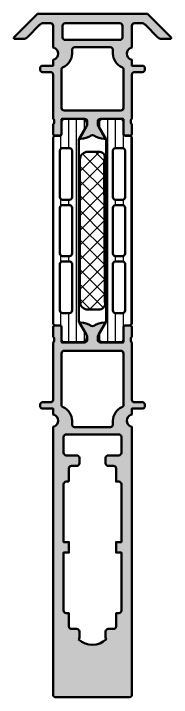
# Model space of a CAD drawing. Extents: x -8 to 23, y -50 to 80.
import ezdxf

# ---------------------------------------------------------------- set-up
doc = ezdxf.new("R2010")
doc.units = 0
for name, color, linetype, lineweight in [('0S-Alu contour', 7, 'Continuous', 50), ('0S-Alu hatch', 252, 'Continuous', 25), ('0S-Plastic contour', 254, 'Continuous', 50), ('0S-Plastic hatch', 253, 'Continuous', 25), ('0S-PT contour', 91, 'Continuous', 50), ('0S-PT hatch', 103, 'Continuous', 25)]:
    doc.layers.add(name, color=color, linetype=linetype, lineweight=lineweight)

# ---------------------------------------------------------------- blocks, each defined once
blk = doc.blocks.new('346100__FD384230_97BD_4289_971B_3CCC44D809D0_')
at = {"layer": '0S-Alu hatch'}
h = blk.add_hatch(color=256, dxfattribs=at)
edge = h.paths.add_edge_path()
edge.add_line((0, 17.5), (0, 6.6))
edge.add_ellipse((-0.5, 6.6), major_axis=(-0.5, 0), ratio=1, start_angle=90, end_angle=180, ccw=False)
edge.add_line((-0.5, 6.1), (-2, 6.1))
edge.add_arc((-2, 5.6), 0.5, 89.9714, 180.0286)
edge.add_line((-2.5, 5.6), (-2.5, 5.4))
edge.add_arc((-2, 5.4), 0.5, 179.9714, 270.0286)
edge.add_line((-2, 4.9), (0, 4.9))
edge.add_line((0, 4.9), (0, 3.87))
edge.add_arc((0.16, 3.87), 0.169, 180, 296.5818)
edge.add_ellipse((-0.32, 2.6), major_axis=(-1.25, 0), ratio=1, start_angle=116.5818, end_angle=243.3868, ccw=False)
edge.add_arc((0.17, 1.33), 0.166, 63.3868, 179.9999)
edge.add_line((0, 1.33), (0, -49.5))
edge.add_arc((0.5, -49.5), 0.5, 180.0001, 270)
edge.add_line((0.5, -50), (14.5, -50))
edge.add_arc((14.5, -49.5), 0.5, 270, 360)
edge.add_line((15, -49.5), (15, 1.33))
edge.add_arc((14.83, 1.33), 0.166, 359.3598, 476.6132)
edge.add_ellipse((15.32, 2.6), major_axis=(-1.25, 0), ratio=1, start_angle=-63.3868, end_angle=63.4182, ccw=False)
edge.add_arc((14.84, 3.87), 0.169, 243.4182, 360)
edge.add_line((15, 3.87), (15, 4.9))
edge.add_line((15, 4.9), (17, 4.9))
edge.add_arc((17, 5.4), 0.5, 269.9714, 360.0286)
edge.add_line((17.5, 5.4), (17.5, 5.6))
edge.add_arc((17, 5.6), 0.5, 359.9714, 450.0286)
edge.add_line((17, 6.1), (15.5, 6.1))
edge.add_ellipse((15.5, 6.6), major_axis=(-0.5, 0), ratio=1, start_angle=0, end_angle=90, ccw=False)
edge.add_line((15, 6.6), (15, 17.5))
edge.add_ellipse((15.08, 17.77), major_axis=(-0.279, 0), ratio=1, start_angle=-1.1646, end_angle=73.5801, ccw=False)
edge.add_line((14.8, 17.77), (14.8, 18.23))
edge.add_ellipse((15.08, 18.23), major_axis=(-0.279, 0), ratio=1, start_angle=-73.5754, end_angle=1.1629, ccw=False)
edge.add_line((15, 18.5), (15, 20.38))
edge.add_arc((14.7, 20.38), 0.3, 0, 90)
edge.add_line((14.7, 20.68), (13.72, 20.68))
edge.add_arc((13.72, 20.38), 0.3, 90, 180)
edge.add_line((13.42, 20.38), (13.42, 17.62))
edge.add_ellipse((13.3, 17.62), major_axis=(-0.12, 0), ratio=1, start_angle=90, end_angle=180, ccw=False)
edge.add_line((13.3, 17.5), (9, 17.5))
edge.add_ellipse((9, 18), major_axis=(-0.5, 0), ratio=1, start_angle=0, end_angle=90, ccw=False)
edge.add_line((8.5, 18), (8.5, 18.7))
edge.add_line((8.5, 18.7), (9.88, 21.09))
edge.add_arc((9.76, 21.16), 0.138, 330, 455.6226)
edge.add_arc((10.24, 16.32), 5, 95.6226, 119.8582)
edge.add_ellipse((7.5, 21.09), major_axis=(-0.5, 0), ratio=1, start_angle=60.1418, end_angle=119.8582, ccw=False)
edge.add_arc((4.76, 16.32), 5, 60.1418, 84.3774)
edge.add_arc((5.24, 21.16), 0.138, 84.3774, 210)
edge.add_line((5.12, 21.09), (6.5, 18.7))
edge.add_line((6.5, 18.7), (6.5, 18))
edge.add_ellipse((6, 18), major_axis=(-0.5, 0), ratio=1, start_angle=90, end_angle=180, ccw=False)
edge.add_line((6, 17.5), (1.7, 17.5))
edge.add_ellipse((1.7, 17.62), major_axis=(-0.12, 0), ratio=1, start_angle=0, end_angle=90, ccw=False)
edge.add_line((1.58, 17.62), (1.58, 20.38))
edge.add_arc((1.28, 20.38), 0.3, 0, 90)
edge.add_line((1.28, 20.68), (0.3, 20.68))
edge.add_arc((0.3, 20.38), 0.3, 90, 180)
edge.add_line((0, 20.38), (0, 18.5))
edge.add_ellipse((-0.08, 18.23), major_axis=(-0.279, 0), ratio=1, start_angle=178.8371, end_angle=253.5754, ccw=False)
edge.add_line((0.2, 18.23), (0.2, 17.77))
edge.add_ellipse((-0.08, 17.77), major_axis=(-0.279, 0), ratio=1, start_angle=106.4199, end_angle=181.1646, ccw=False)
edge = h.paths.add_edge_path()
edge.add_line((1.6, 5.63), (1.6, 15.4))
edge.add_ellipse((2.1, 15.4), major_axis=(-0.5, 0), ratio=1, start_angle=270, end_angle=360, ccw=False)
edge.add_line((2.1, 15.9), (12.9, 15.9))
edge.add_ellipse((12.9, 15.4), major_axis=(-0.5, 0), ratio=1, start_angle=180, end_angle=270, ccw=False)
edge.add_line((13.4, 15.4), (13.4, 5.63))
edge.add_ellipse((12.9, 5.63), major_axis=(-0.5, 0), ratio=1, start_angle=113.2006, end_angle=180, ccw=False)
edge.add_arc((14.2, 2.6), 2.8, 113.2006, 180)
edge.add_line((11.4, 2.6), (11.4, 1.9))
edge.add_ellipse((10.9, 1.9), major_axis=(-0.5, 0), ratio=1, start_angle=90, end_angle=180, ccw=False)
edge.add_line((10.9, 1.4), (4.1, 1.4))
edge.add_ellipse((4.1, 1.9), major_axis=(-0.5, 0), ratio=1, start_angle=0, end_angle=90, ccw=False)
edge.add_line((3.6, 1.9), (3.6, 2.6))
edge.add_arc((0.8, 2.6), 2.8, 0, 66.7994)
edge.add_ellipse((2.1, 5.63), major_axis=(-0.5, 0), ratio=1, start_angle=0, end_angle=66.7994, ccw=False)
edge = h.paths.add_edge_path()
edge.add_line((3, -8.99), (3, -6.49))
edge.add_ellipse((3.5, -6.49), major_axis=(-0.5, 0), ratio=1, start_angle=-90.0355, end_angle=0.0355, ccw=False)
edge.add_line((3.5, -5.99), (4.5, -5.99))
edge.add_arc((4.5, -5.5), 0.5, 269.9731, 360.0269)
edge.add_line((5, -5.49), (5, -4.49))
edge.add_arc((4.5, -4.49), 0.5, 0, 90)
edge.add_line((4.5, -3.99), (2.5, -3.99))
edge.add_ellipse((2.5, -3.49), major_axis=(-0.5, 0), ratio=1, start_angle=0, end_angle=90, ccw=False)
edge.add_line((2, -3.49), (2, -0.5))
edge.add_ellipse((2.5, -0.5), major_axis=(-0.5, 0), ratio=1, start_angle=270, end_angle=360, ccw=False)
edge.add_line((2.5, 0), (12.5, 0))
edge.add_ellipse((12.5, -0.5), major_axis=(-0.5, 0), ratio=1, start_angle=180, end_angle=270, ccw=False)
edge.add_line((13, -0.5), (13, -3.49))
edge.add_ellipse((12.5, -3.49), major_axis=(-0.5, 0), ratio=1, start_angle=90, end_angle=180, ccw=False)
edge.add_line((12.5, -3.99), (10.5, -3.99))
edge.add_arc((10.5, -4.49), 0.5, 90, 180)
edge.add_line((10, -4.49), (10, -5.49))
edge.add_arc((10.5, -5.5), 0.5, 179.9659, 270.0341)
edge.add_line((10.5, -5.99), (11.5, -5.99))
edge.add_ellipse((11.5, -6.49), major_axis=(-0.5, 0), ratio=1, start_angle=179.9716, end_angle=270.0284, ccw=False)
edge.add_line((12, -6.49), (12, -8.99))
edge.add_line((12, -8.99), (12.5, -8.99))
edge.add_ellipse((12.5, -9.49), major_axis=(-0.5, 0), ratio=1, start_angle=179.9725, end_angle=270.0275, ccw=False)
edge.add_line((13, -9.49), (13, -20.49))
edge.add_line((13, -20.49), (12, -20.49))
edge.add_line((12, -20.49), (12, -22.49))
edge.add_line((12, -22.49), (13, -22.49))
edge.add_line((13, -22.49), (13, -33.5))
edge.add_ellipse((12.5, -33.5), major_axis=(-0.5, 0), ratio=1, start_angle=89.9651, end_angle=180.0297, ccw=False)
edge.add_line((12.5, -34), (12, -34))
edge.add_line((12, -34), (12, -36.49))
edge.add_ellipse((11.5, -36.5), major_axis=(-0.5, 0), ratio=1, start_angle=89.9731, end_angle=180.0269, ccw=False)
edge.add_line((11.5, -36.99), (10.5, -36.99))
edge.add_arc((10.5, -37.49), 0.5, 89.9681, 180.0319)
edge.add_line((10, -37.49), (10, -38.6))
edge.add_arc((10.5, -38.6), 0.5, 179.9996, 227.67)
edge.add_ellipse((7.49, -36.06), major_axis=(-3.94, 0), ratio=1, start_angle=47.67, end_angle=132.5997, ccw=False)
edge.add_arc((4.5, -38.61), 0.5, 312.5997, 360)
edge.add_line((5, -38.61), (5, -37.49))
edge.add_arc((4.5, -37.49), 0.5, 359.9716, 450.0284)
edge.add_line((4.5, -36.99), (3.5, -36.99))
edge.add_ellipse((3.5, -36.5), major_axis=(-0.5, 0), ratio=1, start_angle=-0.0281, end_angle=90.0281, ccw=False)
edge.add_line((3, -36.49), (3, -34))
edge.add_line((3, -34), (2.5, -34))
edge.add_ellipse((2.5, -33.5), major_axis=(-0.5, 0), ratio=1, start_angle=-0.0289, end_angle=90.0289, ccw=False)
edge.add_line((2, -33.5), (2, -22.49))
edge.add_line((2, -22.49), (3, -22.49))
edge.add_line((3, -22.49), (3, -20.49))
edge.add_line((3, -20.49), (2, -20.49))
edge.add_line((2, -20.49), (2, -9.49))
edge.add_ellipse((2.5, -9.49), major_axis=(-0.5, 0), ratio=1, start_angle=-90.0293, end_angle=0.0293, ccw=False)
edge.add_line((2.5, -8.99), (3, -8.99))
at = {"layer": '0S-Alu contour', "color": 7}
for points in [[(5.12, 21.09), (6.5, 18.7), (6.5, 18)], [(8.5, 18), (8.5, 18.7), (9.88, 21.09)], [(0, 20.38), (0, 18.5)], [(1.28, 20.68), (0.3, 20.68)], [(1.58, 17.62), (1.58, 20.38)], [(13.42, 20.38), (13.42, 17.62)], [(14.7, 20.68), (13.72, 20.68)], [(15, 18.5), (15, 20.38)], [(0.2, 18.23), (0.2, 17.77)], [(14.8, 17.77), (14.8, 18.23)], [(0, 17.5), (0, 6.6)], [(6, 17.5), (1.7, 17.5)], [(13.3, 17.5), (9, 17.5)], [(15, 6.6), (15, 17.5)], [(2.1, 15.9), (12.9, 15.9)], [(1.6, 5.63), (1.6, 15.4)], [(13.4, 15.4), (13.4, 5.63)], [(-2.5, 5.6), (-2.5, 5.4)], [(-0.5, 6.1), (-2, 6.1)], [(17, 6.1), (15.5, 6.1)], [(17.5, 5.4), (17.5, 5.6)], [(-2, 4.9), (0, 4.9), (0, 3.87)], [(15, 3.87), (15, 4.9), (17, 4.9)], [(0, 1.33), (0, -49.5)], [(3.6, 1.9), (3.6, 2.6)], [(10.9, 1.4), (4.1, 1.4)], [(11.4, 2.6), (11.4, 1.9)], [(15, -49.5), (15, 1.33)], [(2.5, 0), (12.5, 0)], [(2, -3.49), (2, -0.5)], [(13, -0.5), (13, -3.49)], [(4.5, -3.99), (2.5, -3.99)], [(5, -5.49), (5, -4.49)], [(10, -4.49), (10, -5.49)], [(12.5, -3.99), (10.5, -3.99)], [(3, -8.99), (3, -6.49)], [(3.5, -5.99), (4.5, -5.99)], [(10.5, -5.99), (11.5, -5.99)], [(12, -6.49), (12, -8.99), (12.5, -8.99)], [(2.5, -8.99), (3, -8.99)], [(2, -33.5), (2, -22.49), (3, -22.49), (3, -20.49), (2, -20.49), (2, -9.49)], [(13, -9.49), (13, -20.49), (12, -20.49), (12, -22.49), (13, -22.49), (13, -33.5)], [(3, -36.49), (3, -34), (2.5, -34)], [(12.5, -34), (12, -34), (12, -36.49)], [(4.5, -36.99), (3.5, -36.99)], [(5, -38.61), (5, -37.49)], [(10, -37.49), (10, -38.6)], [(11.5, -36.99), (10.5, -36.99)], [(0.5, -50), (14.5, -50)]]:
    blk.add_lwpolyline(points, dxfattribs=at)
for centre, radius, start, end in [((5.24, 21.16), 0.138, 84.3774, 210), ((4.76, 16.32), 5, 60.1418, 84.3774), ((10.24, 16.32), 5, 95.6226, 119.8582), ((9.76, 21.16), 0.138, 330, 95.6226), ((0.3, 20.38), 0.3, 90, 180), ((1.28, 20.38), 0.3, 0, 90), ((13.72, 20.38), 0.3, 90, 180), ((14.7, 20.38), 0.3, 0, 90), ((-2, 5.6), 0.5, 89.9714, 180.0286), ((-2, 5.4), 0.5, 179.9714, 270.0286), ((17, 5.6), 0.5, 359.9714, 90.0286), ((17, 5.4), 0.5, 269.9714, 0.0286), ((0.8, 2.6), 2.8, 0, 66.7994), ((14.2, 2.6), 2.8, 113.2006, 180), ((0.16, 3.87), 0.169, 180, 296.5818), ((14.84, 3.87), 0.169, 243.4182, 0), ((0.17, 1.33), 0.166, 63.3868, 179.9999), ((14.83, 1.33), 0.166, 359.3598, 116.6132), ((4.5, -4.49), 0.5, 0, 90), ((10.5, -4.49), 0.5, 90, 180), ((4.5, -5.5), 0.5, 269.9731, 0.0269), ((10.5, -5.5), 0.5, 179.9659, 270.0341), ((4.5, -37.49), 0.5, 359.9716, 90.0284), ((10.5, -37.49), 0.5, 89.9681, 180.0319), ((4.5, -38.61), 0.5, 312.5997, 0), ((10.5, -38.6), 0.5, 179.9996, 227.67), ((0.5, -49.5), 0.5, 180.0001, 270), ((14.5, -49.5), 0.5, 270, 0)]:
    blk.add_arc(centre, radius, start, end, dxfattribs=at)
at = {"layer": '0S-Alu contour', "color": 7, "extrusion": (0, 0, -1)}
for centre, radius, start, end in [((-7.5, 21.09), 0.5, 240.1418, 299.8582), ((0.08, 18.23), 0.279, 106.4246, 181.1629), ((-15.08, 18.23), 0.279, 358.8371, 73.5754), ((0.08, 17.77), 0.279, 178.8354, 253.5801), ((-1.7, 17.62), 0.12, 270, 0), ((-6, 18), 0.5, 180, 270), ((-9, 18), 0.5, 270, 0), ((-13.3, 17.62), 0.12, 180, 270), ((-15.08, 17.77), 0.279, 286.4199, 1.1646), ((-2.1, 15.4), 0.5, 0, 90), ((-12.9, 15.4), 0.5, 90, 180), ((0.5, 6.6), 0.5, 180, 270), ((-15.5, 6.6), 0.5, 270, 0), ((-2.1, 5.63), 0.5, 293.2006, 0), ((-12.9, 5.63), 0.5, 180, 246.7994), ((0.32, 2.6), 1.25, 116.6132, 243.4182), ((-15.32, 2.6), 1.25, 296.5818, 63.3868), ((-4.1, 1.9), 0.5, 270, 0), ((-10.9, 1.9), 0.5, 180, 270), ((-2.5, -0.5), 0.5, 0, 90), ((-12.5, -0.5), 0.5, 90, 180), ((-2.5, -3.49), 0.5, 270, 0), ((-12.5, -3.49), 0.5, 180, 270), ((-3.5, -6.49), 0.5, 359.9645, 90.0355), ((-11.5, -6.49), 0.5, 89.9716, 180.0284), ((-2.5, -9.49), 0.5, 359.9707, 90.0293), ((-12.5, -9.49), 0.5, 89.9725, 180.0275), ((-2.5, -33.5), 0.5, 269.9711, 0.0289), ((-12.5, -33.5), 0.5, 179.9703, 270.0349), ((-3.5, -36.5), 0.5, 269.9719, 0.0281), ((-11.5, -36.5), 0.5, 179.9731, 270.0269), ((-7.49, -36.06), 3.94, 227.4003, 312.33)]:
    blk.add_arc(centre, radius, start, end, dxfattribs=at)
blk = doc.blocks.new('382410__615C409D_5253_48FB_837D_A13BD0BEF957_')
at = {"layer": '0S-PT hatch'}
h = blk.add_hatch(dxfattribs=at)
h.set_pattern_fill('ANSI37', color=256, scale=0.625, angle=90, style=0)
edge = h.paths.add_edge_path()
edge.add_line((5.1, 52.24), (5.1, 25.24))
edge.add_arc((6.6, 25.24), 1.5, 180, 270)
edge.add_line((6.6, 23.74), (8.6, 23.74))
edge.add_arc((8.74, 24.9), 1.17, 263.1164, 375.3053)
edge.add_line((9.87, 25.21), (9.74, 52.24))
edge.add_arc((8.79, 52.7), 1.06, 334.1995, 460.3862)
edge.add_line((8.6, 53.74), (6.6, 53.74))
edge.add_arc((6.6, 52.24), 1.5, 90, 180)
at = {"layer": '0S-PT contour', "color": 7}
for points in [[(8.6, 53.74), (6.6, 53.74)], [(5.1, 52.24), (5.1, 25.24)], [(9.87, 25.21), (9.74, 52.24)], [(6.6, 23.74), (8.6, 23.74)]]:
    blk.add_lwpolyline(points, dxfattribs=at)
for centre, radius, start, end in [((6.6, 52.24), 1.5, 90, 180), ((8.79, 52.7), 1.06, 334.1995, 100.3862), ((6.6, 25.24), 1.5, 180, 270), ((8.74, 24.9), 1.17, 263.1164, 15.3053)]:
    blk.add_arc(centre, radius, start, end, dxfattribs=at)
blk = doc.blocks.new('284015__E2B7CDF3_F608_4818_AA9D_032B5B4B2731___24A988AB_9E24_4D95_82D0_2C26FCECEF9C_')
at = {"layer": '0S-Plastic hatch'}
h = blk.add_hatch(dxfattribs=at)
h.set_pattern_fill('ANSI31', color=256, scale=0.468, angle=45, style=0)
edge = h.paths.add_edge_path()
edge.add_line((15, 56.29), (15, 21.21))
edge.add_ellipse((14.5, 21.21), major_axis=(-0.5, 0), ratio=1, start_angle=89.998, end_angle=179.9982, ccw=False)
edge.add_line((14.5, 20.71), (13.69, 20.71))
edge.add_arc((13.69, 20.41), 0.3, 89.998, 179.9979)
edge.add_line((13.39, 20.41), (13.39, 18.01))
edge.add_ellipse((12.89, 18.01), major_axis=(-0.5, 0), ratio=1, start_angle=89.9979, end_angle=179.9982, ccw=False)
edge.add_line((12.89, 17.51), (9.41, 17.51))
edge.add_ellipse((9.56, 18.5), major_axis=(-1, 0), ratio=1, start_angle=-32.7291, end_angle=81.8163, ccw=False)
edge.add_line((8.71, 19.04), (10.03, 21.32))
edge.add_arc((9.6, 21.57), 0.5, 329.9979, 360.0018)
edge.add_line((10.1, 21.57), (10.1, 55.93))
edge.add_arc((9.6, 55.93), 0.5, 359.9982, 389.9979)
edge.add_line((10.03, 56.18), (8.72, 58.46))
edge.add_ellipse((9.56, 59), major_axis=(-1, 0), ratio=1, start_angle=-81.8205, end_angle=32.7249, ccw=False)
edge.add_line((9.41, 59.99), (12.89, 59.99))
edge.add_ellipse((12.89, 59.49), major_axis=(-0.5, 0), ratio=1, start_angle=180.01, end_angle=269.9982, ccw=False)
edge.add_line((13.39, 59.49), (13.39, 57.09))
edge.add_arc((13.69, 57.09), 0.3, 179.99, 269.998)
edge.add_line((13.69, 56.79), (14.5, 56.79))
edge.add_ellipse((14.5, 56.29), major_axis=(-0.5, 0), ratio=1, start_angle=179.9982, end_angle=269.998, ccw=False)
edge = h.paths.add_edge_path()
edge.add_line((13.7, 45.1), (13.7, 53.95))
edge.add_arc((13.2, 53.95), 0.5, 0, 90)
edge.add_line((13.2, 54.45), (11.9, 54.45))
edge.add_arc((11.9, 53.95), 0.5, 90, 180)
edge.add_line((11.4, 53.95), (11.4, 45.1))
edge.add_arc((11.9, 45.1), 0.5, 180, 270)
edge.add_line((11.9, 44.6), (13.2, 44.6))
edge.add_arc((13.2, 45.1), 0.5, 270, 360)
edge = h.paths.add_edge_path()
edge.add_line((13.7, 34.4), (13.7, 43.1))
edge.add_arc((13.2, 43.1), 0.5, 0, 90)
edge.add_line((13.2, 43.6), (11.9, 43.6))
edge.add_arc((11.9, 43.1), 0.5, 90, 180)
edge.add_line((11.4, 43.1), (11.4, 34.4))
edge.add_arc((11.9, 34.4), 0.5, 180, 270)
edge.add_line((11.9, 33.9), (13.2, 33.9))
edge.add_arc((13.2, 34.4), 0.5, 270, 360)
edge = h.paths.add_edge_path()
edge.add_line((13.7, 23.55), (13.7, 32.4))
edge.add_arc((13.2, 32.4), 0.5, 0, 90)
edge.add_line((13.2, 32.9), (11.9, 32.9))
edge.add_arc((11.9, 32.4), 0.5, 90, 180)
edge.add_line((11.4, 32.4), (11.4, 23.55))
edge.add_arc((11.9, 23.55), 0.5, 180, 270.0004)
edge.add_line((11.9, 23.05), (13.2, 23.05))
edge.add_arc((13.2, 23.55), 0.5, 270, 360)
at = {"layer": '0S-Alu contour', "color": 7}
for points in [[(11.4, 53.95), (11.4, 45.1)], [(13.2, 54.45), (11.9, 54.45)], [(13.7, 45.1), (13.7, 53.95)], [(11.9, 44.6), (13.2, 44.6)], [(11.4, 43.1), (11.4, 34.4)], [(13.2, 43.6), (11.9, 43.6)], [(13.7, 34.4), (13.7, 43.1)], [(11.9, 33.9), (13.2, 33.9)], [(13.2, 32.9), (11.9, 32.9)], [(11.4, 32.4), (11.4, 23.55)], [(13.7, 23.55), (13.7, 32.4)], [(11.9, 23.05), (13.2, 23.05)]]:
    blk.add_lwpolyline(points, dxfattribs=at)
for centre, start, end in [((11.9, 53.95), 90, 180), ((13.2, 53.95), 0, 90), ((11.9, 45.1), 180, 270), ((13.2, 45.1), 270, 0), ((11.9, 43.1), 90, 180), ((13.2, 43.1), 0, 90), ((11.9, 34.4), 180, 270), ((13.2, 34.4), 270, 0), ((11.9, 32.4), 90, 180), ((13.2, 32.4), 0, 90), ((11.9, 23.55), 180, 270.0004), ((13.2, 23.55), 270, 0)]:
    blk.add_arc(centre, 0.5, start, end, dxfattribs=at)
at = {"layer": '0S-Plastic contour', "color": 7}
for points in [[(9.41, 59.99), (12.89, 59.99)], [(13.39, 59.49), (13.39, 57.09)], [(10.03, 56.18), (8.72, 58.46)], [(10.1, 21.57), (10.1, 55.93)], [(13.69, 56.79), (14.5, 56.79)], [(15, 56.29), (15, 21.21)], [(8.71, 19.04), (10.03, 21.32)], [(13.39, 20.41), (13.39, 18.01)], [(14.5, 20.71), (13.69, 20.71)], [(12.89, 17.51), (9.41, 17.51)]]:
    blk.add_lwpolyline(points, dxfattribs=at)
at = {"layer": '0S-Plastic contour', "color": 7, "extrusion": (0, 0, -1)}
for centre, radius, start, end in [((-9.56, 59), 1, 327.2751, 81.8205), ((-12.89, 59.49), 0.5, 90.0018, 179.99), ((-14.5, 56.29), 0.5, 90.002, 180.0018), ((-14.5, 21.21), 0.5, 180.0018, 270.002), ((-9.56, 18.5), 1, 278.1837, 32.7291), ((-12.89, 18.01), 0.5, 180.0018, 270.0021)]:
    blk.add_arc(centre, radius, start, end, dxfattribs=at)
at = {"layer": '0S-Plastic contour', "color": 7}
for centre, radius, start, end in [((9.6, 55.93), 0.5, 359.9982, 29.9979), ((13.69, 57.09), 0.3, 179.99, 269.998), ((9.6, 21.57), 0.5, 329.9979, 0.0018), ((13.69, 20.41), 0.3, 89.998, 179.9979)]:
    blk.add_arc(centre, radius, start, end, dxfattribs=at)
blk = doc.blocks.new('284015__4739D493_E71E_478B_926F_613F4BD6CE4C___6B22E0F2_71A4_4A8C_BCBB_D6C049A7491F_')
at = {"layer": '0S-Plastic hatch'}
h = blk.add_hatch(dxfattribs=at)
h.set_pattern_fill('ANSI31', color=256, scale=0.468, angle=45, style=0)
edge = h.paths.add_edge_path()
edge.add_line((0, 56.29), (0, 21.21))
edge.add_arc((0.5, 21.21), 0.5, 180.0018, 270.002)
edge.add_line((0.5, 20.71), (1.31, 20.71))
edge.add_ellipse((1.31, 20.41), major_axis=(-0.3, 0), ratio=1, start_angle=180.0021, end_angle=270.002, ccw=False)
edge.add_line((1.61, 20.41), (1.61, 18.01))
edge.add_arc((2.11, 18.01), 0.5, 180.0018, 270.0021)
edge.add_line((2.11, 17.51), (5.59, 17.51))
edge.add_arc((5.44, 18.5), 1, 278.1837, 392.7291)
edge.add_line((6.29, 19.04), (4.97, 21.32))
edge.add_ellipse((5.4, 21.57), major_axis=(-0.5, 0), ratio=1, start_angle=-0.0018, end_angle=30.0021, ccw=False)
edge.add_line((4.9, 21.57), (4.9, 55.93))
edge.add_ellipse((5.4, 55.93), major_axis=(-0.5, 0), ratio=1, start_angle=-29.9979, end_angle=0.0018, ccw=False)
edge.add_line((4.97, 56.18), (6.28, 58.46))
edge.add_arc((5.44, 59), 1, 327.2751, 441.8205)
edge.add_line((5.59, 59.99), (2.11, 59.99))
edge.add_arc((2.11, 59.49), 0.5, 90.0021, 179.99)
edge.add_line((1.61, 59.49), (1.61, 57.09))
edge.add_ellipse((1.31, 57.09), major_axis=(-0.3, 0), ratio=1, start_angle=90.002, end_angle=180.01, ccw=False)
edge.add_line((1.31, 56.79), (0.5, 56.79))
edge.add_arc((0.5, 56.29), 0.5, 90.002, 180.0018)
edge = h.paths.add_edge_path()
edge.add_line((1.3, 45.1), (1.3, 53.95))
edge.add_ellipse((1.8, 53.95), major_axis=(-0.5, 0), ratio=1, start_angle=270, end_angle=360, ccw=False)
edge.add_line((1.8, 54.45), (3.1, 54.45))
edge.add_ellipse((3.1, 53.95), major_axis=(-0.5, 0), ratio=1, start_angle=180, end_angle=270, ccw=False)
edge.add_line((3.6, 53.95), (3.6, 45.1))
edge.add_ellipse((3.1, 45.1), major_axis=(-0.5, 0), ratio=1, start_angle=90, end_angle=180, ccw=False)
edge.add_line((3.1, 44.6), (1.8, 44.6))
edge.add_ellipse((1.8, 45.1), major_axis=(-0.5, 0), ratio=1, start_angle=0, end_angle=90, ccw=False)
edge = h.paths.add_edge_path()
edge.add_line((1.3, 34.4), (1.3, 43.1))
edge.add_ellipse((1.8, 43.1), major_axis=(-0.5, 0), ratio=1, start_angle=270, end_angle=360, ccw=False)
edge.add_line((1.8, 43.6), (3.1, 43.6))
edge.add_ellipse((3.1, 43.1), major_axis=(-0.5, 0), ratio=1, start_angle=180, end_angle=270, ccw=False)
edge.add_line((3.6, 43.1), (3.6, 34.4))
edge.add_ellipse((3.1, 34.4), major_axis=(-0.5, 0), ratio=1, start_angle=90, end_angle=180, ccw=False)
edge.add_line((3.1, 33.9), (1.8, 33.9))
edge.add_ellipse((1.8, 34.4), major_axis=(-0.5, 0), ratio=1, start_angle=0, end_angle=90, ccw=False)
edge = h.paths.add_edge_path()
edge.add_line((3.6, 32.4), (3.6, 23.55))
edge.add_ellipse((3.1, 23.55), major_axis=(-0.5, 0), ratio=1, start_angle=90, end_angle=180, ccw=False)
edge.add_line((3.1, 23.05), (1.8, 23.05))
edge.add_ellipse((1.8, 23.55), major_axis=(-0.5, 0), ratio=1, start_angle=0, end_angle=90, ccw=False)
edge.add_line((1.3, 23.55), (1.3, 32.4))
edge.add_ellipse((1.8, 32.4), major_axis=(-0.5, 0), ratio=1, start_angle=270, end_angle=360, ccw=False)
edge.add_line((1.8, 32.9), (3.1, 32.9))
edge.add_ellipse((3.1, 32.4), major_axis=(-0.5, 0), ratio=1, start_angle=180, end_angle=270, ccw=False)
at = {"layer": '0S-Alu contour', "color": 7}
for points in [[(1.3, 45.1), (1.3, 53.95)], [(1.8, 54.45), (3.1, 54.45)], [(3.6, 53.95), (3.6, 45.1)], [(3.1, 44.6), (1.8, 44.6)], [(1.3, 34.4), (1.3, 43.1)], [(1.8, 43.6), (3.1, 43.6)], [(3.6, 43.1), (3.6, 34.4)], [(3.1, 33.9), (1.8, 33.9)], [(1.8, 32.9), (3.1, 32.9)], [(1.3, 23.55), (1.3, 32.4)], [(3.6, 32.4), (3.6, 23.55)], [(3.1, 23.05), (1.8, 23.05)]]:
    blk.add_lwpolyline(points, dxfattribs=at)
at = {"layer": '0S-Alu contour', "color": 7, "extrusion": (0, 0, -1)}
for centre, start, end in [((-1.8, 53.95), 0, 90), ((-3.1, 53.95), 90, 180), ((-1.8, 45.1), 270, 0), ((-3.1, 45.1), 180, 270), ((-1.8, 43.1), 0, 90), ((-3.1, 43.1), 90, 180), ((-1.8, 34.4), 270, 0), ((-3.1, 34.4), 180, 270), ((-1.8, 32.4), 0, 90), ((-3.1, 32.4), 90, 180), ((-1.8, 23.55), 270, 0), ((-3.1, 23.55), 180, 270)]:
    blk.add_arc(centre, 0.5, start, end, dxfattribs=at)
at = {"layer": '0S-Plastic contour', "color": 7}
for points in [[(5.59, 59.99), (2.11, 59.99)], [(1.61, 59.49), (1.61, 57.09)], [(4.97, 56.18), (6.28, 58.46)], [(0, 56.29), (0, 21.21)], [(1.31, 56.79), (0.5, 56.79)], [(4.9, 21.57), (4.9, 55.93)], [(6.29, 19.04), (4.97, 21.32)], [(0.5, 20.71), (1.31, 20.71)], [(1.61, 20.41), (1.61, 18.01)], [(2.11, 17.51), (5.59, 17.51)]]:
    blk.add_lwpolyline(points, dxfattribs=at)
for centre, radius, start, end in [((2.11, 59.49), 0.5, 90.0021, 179.99), ((5.44, 59), 1, 327.2751, 81.8205), ((0.5, 56.29), 0.5, 90.002, 180.0018), ((0.5, 21.21), 0.5, 180.0018, 270.002), ((5.44, 18.5), 1, 278.1837, 32.7291), ((2.11, 18.01), 0.5, 180.0018, 270.0021)]:
    blk.add_arc(centre, radius, start, end, dxfattribs=at)
at = {"layer": '0S-Plastic contour', "color": 7, "extrusion": (0, 0, -1)}
for centre, radius, start, end in [((-1.31, 57.09), 0.3, 179.99, 269.998), ((-5.4, 55.93), 0.5, 359.9982, 29.9979), ((-5.4, 21.57), 0.5, 329.9979, 0.0018), ((-1.31, 20.41), 0.3, 89.998, 179.9979)]:
    blk.add_arc(centre, radius, start, end, dxfattribs=at)
blk = doc.blocks.new('346070__E6429E2A_DBA4_4928_B656_F0F2F2AA5B24_')
at = {"layer": '0S-Alu hatch'}
h = blk.add_hatch(color=256, dxfattribs=at)
edge = h.paths.add_edge_path()
edge.add_arc((-7.3, 75.4), 0.2, 135, 270)
edge.add_line((-7.3, 75.2), (-5.66, 75.2))
edge.add_arc((-5.66, 76.2), 1, 270, 314.9931)
edge.add_line((-4.95, 75.49), (-2.53, 77.91))
edge.add_ellipse((-1.83, 77.2), major_axis=(-1, 0), ratio=1, start_angle=269.9987, end_angle=314.9931, ccw=False)
edge.add_line((-1.83, 78.2), (-0.5, 78.2))
edge.add_ellipse((-0.5, 77.7), major_axis=(-0.5, 0), ratio=1, start_angle=180, end_angle=269.9987, ccw=False)
edge.add_line((0, 77.7), (0, 73.67))
edge.add_arc((0.17, 73.67), 0.166, 179.3236, 296.6132)
edge.add_ellipse((-0.32, 72.4), major_axis=(-1.25, 0), ratio=1, start_angle=116.6132, end_angle=243.3867, ccw=False)
edge.add_arc((0.17, 71.13), 0.166, 63.3867, 180)
edge.add_line((0, 71.13), (0, 70.1))
edge.add_line((0, 70.1), (-2, 70.1))
edge.add_arc((-2, 69.6), 0.5, 89.9714, 180.0286)
edge.add_line((-2.5, 69.6), (-2.5, 69.4))
edge.add_arc((-2, 69.4), 0.5, 179.9714, 270.0286)
edge.add_line((-2, 68.9), (-0.5, 68.9))
edge.add_ellipse((-0.5, 68.4), major_axis=(-0.5, 0), ratio=1, start_angle=180, end_angle=270, ccw=False)
edge.add_line((0, 68.4), (0, 60))
edge.add_ellipse((-0.08, 59.73), major_axis=(-0.279, 0), ratio=1, start_angle=178.8354, end_angle=253.5801, ccw=False)
edge.add_line((0.2, 59.73), (0.2, 59.27))
edge.add_ellipse((-0.08, 59.27), major_axis=(-0.279, 0), ratio=1, start_angle=106.4246, end_angle=181.1629, ccw=False)
edge.add_line((0, 59), (0, 57.12))
edge.add_arc((0.3, 57.12), 0.3, 180, 270)
edge.add_line((0.3, 56.82), (1.28, 56.82))
edge.add_arc((1.28, 57.12), 0.3, 270, 360)
edge.add_line((1.58, 57.12), (1.58, 59.88))
edge.add_ellipse((1.7, 59.88), major_axis=(-0.12, 0), ratio=1, start_angle=270, end_angle=360, ccw=False)
edge.add_line((1.7, 60), (6, 60))
edge.add_ellipse((6, 59.5), major_axis=(-0.5, 0), ratio=1, start_angle=180, end_angle=270, ccw=False)
edge.add_line((6.5, 59.5), (6.5, 58.8))
edge.add_line((6.5, 58.8), (5.12, 56.41))
edge.add_arc((5.24, 56.34), 0.138, 150, 275.6226)
edge.add_arc((4.76, 61.18), 5, 275.6226, 299.8582)
edge.add_ellipse((7.5, 56.41), major_axis=(-0.5, 0), ratio=1, start_angle=240.1418, end_angle=299.8582, ccw=False)
edge.add_arc((10.24, 61.18), 5, 240.1418, 264.3774)
edge.add_arc((9.76, 56.34), 0.138, 264.3774, 390)
edge.add_line((9.88, 56.41), (8.5, 58.8))
edge.add_line((8.5, 58.8), (8.5, 59.5))
edge.add_ellipse((9, 59.5), major_axis=(-0.5, 0), ratio=1, start_angle=270, end_angle=360, ccw=False)
edge.add_line((9, 60), (13.3, 60))
edge.add_ellipse((13.3, 59.88), major_axis=(-0.12, 0), ratio=1, start_angle=180, end_angle=270, ccw=False)
edge.add_line((13.42, 59.88), (13.42, 57.12))
edge.add_arc((13.72, 57.12), 0.3, 180, 270)
edge.add_line((13.72, 56.82), (14.7, 56.82))
edge.add_arc((14.7, 57.12), 0.3, 270, 360)
edge.add_line((15, 57.12), (15, 59))
edge.add_ellipse((15.08, 59.27), major_axis=(-0.279, 0), ratio=1, start_angle=-1.1629, end_angle=73.5754, ccw=False)
edge.add_line((14.8, 59.27), (14.8, 59.73))
edge.add_ellipse((15.08, 59.73), major_axis=(-0.279, 0), ratio=1, start_angle=-73.5801, end_angle=1.1646, ccw=False)
edge.add_line((15, 60), (15, 68.4))
edge.add_ellipse((15.5, 68.4), major_axis=(-0.5, 0), ratio=1, start_angle=270, end_angle=360, ccw=False)
edge.add_line((15.5, 68.9), (17, 68.9))
edge.add_arc((17, 69.4), 0.5, 269.9714, 360.0286)
edge.add_line((17.5, 69.4), (17.5, 69.6))
edge.add_arc((17, 69.6), 0.5, 359.9714, 450.0286)
edge.add_line((17, 70.1), (15, 70.1))
edge.add_line((15, 70.1), (15, 71.13))
edge.add_arc((14.83, 71.13), 0.166, 0, 116.6137)
edge.add_ellipse((15.32, 72.4), major_axis=(-1.25, 0), ratio=1, start_angle=-63.3863, end_angle=63.3868, ccw=False)
edge.add_arc((14.83, 73.67), 0.166, 243.3868, 361.6579)
edge.add_line((15, 73.67), (15, 77.7))
edge.add_ellipse((15.5, 77.7), major_axis=(-0.5, 0), ratio=1, start_angle=270.0013, end_angle=360, ccw=False)
edge.add_line((15.5, 78.2), (16.83, 78.2))
edge.add_ellipse((16.83, 77.2), major_axis=(-1, 0), ratio=1, start_angle=225.0069, end_angle=270.0013, ccw=False)
edge.add_line((17.53, 77.91), (19.95, 75.49))
edge.add_arc((20.66, 76.2), 1, 225.0069, 270)
edge.add_line((20.66, 75.2), (22.3, 75.2))
edge.add_arc((22.3, 75.4), 0.2, 270, 405)
edge.add_line((22.45, 75.54), (18.13, 79.85))
edge.add_arc((17.78, 79.5), 0.5, 45, 90)
edge.add_line((17.78, 80), (-2.78, 80))
edge.add_arc((-2.78, 79.5), 0.5, 90, 135)
edge.add_line((-3.13, 79.85), (-7.45, 75.54))
edge = h.paths.add_edge_path()
edge.add_ellipse((2.3, 77.7), major_axis=(-0.5, 0), ratio=1, start_angle=270, end_angle=359.9965, ccw=False)
edge.add_line((2.3, 78.2), (12.7, 78.2))
edge.add_ellipse((12.7, 77.7), major_axis=(-0.5, 0), ratio=1, start_angle=180.0008, end_angle=270, ccw=False)
edge.add_line((13.2, 77.7), (13.2, 75.5))
edge.add_ellipse((12.7, 75.5), major_axis=(-0.5, 0), ratio=1, start_angle=89.9737, end_angle=180.0263, ccw=False)
edge.add_line((12.7, 75), (2.3, 75))
edge.add_ellipse((2.3, 75.5), major_axis=(-0.5, 0), ratio=1, start_angle=-0.0263, end_angle=90.0263, ccw=False)
edge.add_line((1.8, 75.5), (1.8, 77.7))
edge = h.paths.add_edge_path()
edge.add_ellipse((2.1, 69.37), major_axis=(-0.5, 0), ratio=1, start_angle=293.1915, end_angle=359.9966, ccw=False)
edge.add_arc((0.8, 72.4), 2.8, 293.1915, 360)
edge.add_line((3.6, 72.4), (3.6, 73.1))
edge.add_ellipse((4.1, 73.1), major_axis=(-0.5, 0), ratio=1, start_angle=269.3674, end_angle=360, ccw=False)
edge.add_line((4.11, 73.6), (10.89, 73.6))
edge.add_ellipse((10.9, 73.1), major_axis=(-0.5, 0), ratio=1, start_angle=180, end_angle=270.6326, ccw=False)
edge.add_line((11.4, 73.1), (11.4, 72.4))
edge.add_arc((14.2, 72.4), 2.8, 180, 246.8074)
edge.add_ellipse((12.9, 69.37), major_axis=(-0.5, 0), ratio=1, start_angle=180.0034, end_angle=246.8074, ccw=False)
edge.add_line((13.4, 69.37), (13.4, 62.1))
edge.add_ellipse((12.9, 62.1), major_axis=(-0.5, 0), ratio=1, start_angle=90, end_angle=179.9966, ccw=False)
edge.add_line((12.9, 61.6), (2.1, 61.6))
edge.add_ellipse((2.1, 62.1), major_axis=(-0.5, 0), ratio=1, start_angle=-0.0034, end_angle=90, ccw=False)
edge.add_line((1.6, 62.1), (1.6, 69.37))
at = {"layer": '0S-Alu contour', "color": 7}
for points in [[(-3.13, 79.85), (-7.45, 75.54)], [(17.78, 80), (-2.78, 80)], [(22.45, 75.54), (18.13, 79.85)], [(-1.83, 78.2), (-0.5, 78.2)], [(2.3, 78.2), (12.7, 78.2)], [(15.5, 78.2), (16.83, 78.2)], [(-4.95, 75.49), (-2.53, 77.91)], [(0, 77.7), (0, 73.67)], [(1.8, 75.5), (1.8, 77.7)], [(13.2, 77.7), (13.2, 75.5)], [(15, 73.67), (15, 77.7)], [(17.53, 77.91), (19.95, 75.49)], [(-7.3, 75.2), (-5.66, 75.2)], [(12.7, 75), (2.3, 75)], [(20.66, 75.2), (22.3, 75.2)], [(3.6, 72.4), (3.6, 73.1)], [(4.11, 73.6), (10.89, 73.6)], [(11.4, 73.1), (11.4, 72.4)], [(0, 71.13), (0, 70.1), (-2, 70.1)], [(17, 70.1), (15, 70.1), (15, 71.13)], [(-2.5, 69.6), (-2.5, 69.4)], [(1.6, 62.1), (1.6, 69.37)], [(13.4, 69.37), (13.4, 62.1)], [(17.5, 69.4), (17.5, 69.6)], [(-2, 68.9), (-0.5, 68.9)], [(0, 68.4), (0, 60)], [(15, 60), (15, 68.4)], [(15.5, 68.9), (17, 68.9)], [(12.9, 61.6), (2.1, 61.6)], [(1.58, 57.12), (1.58, 59.88)], [(1.7, 60), (6, 60)], [(9, 60), (13.3, 60)], [(13.42, 59.88), (13.42, 57.12)], [(0, 59), (0, 57.12)], [(0.2, 59.73), (0.2, 59.27)], [(6.5, 59.5), (6.5, 58.8), (5.12, 56.41)], [(9.88, 56.41), (8.5, 58.8), (8.5, 59.5)], [(14.8, 59.27), (14.8, 59.73)], [(15, 57.12), (15, 59)], [(0.3, 56.82), (1.28, 56.82)], [(13.72, 56.82), (14.7, 56.82)]]:
    blk.add_lwpolyline(points, dxfattribs=at)
for centre, radius, start, end in [((-2.78, 79.5), 0.5, 90, 135), ((17.78, 79.5), 0.5, 45, 90), ((-7.3, 75.4), 0.2, 135, 270), ((-5.66, 76.2), 1, 270, 314.9931), ((20.66, 76.2), 1, 225.0069, 270), ((22.3, 75.4), 0.2, 270, 45), ((0.17, 73.67), 0.166, 179.3236, 296.6132), ((14.83, 73.67), 0.166, 243.3868, 1.6579), ((0.8, 72.4), 2.8, 293.1915, 0), ((14.2, 72.4), 2.8, 180, 246.8074), ((0.17, 71.13), 0.166, 63.3867, 180), ((14.83, 71.13), 0.166, 0, 116.6137), ((-2, 69.6), 0.5, 89.9714, 180.0286), ((-2, 69.4), 0.5, 179.9714, 270.0286), ((17, 69.6), 0.5, 359.9714, 90.0286), ((17, 69.4), 0.5, 269.9714, 0.0286), ((0.3, 57.12), 0.3, 180, 270), ((1.28, 57.12), 0.3, 270, 0), ((5.24, 56.34), 0.138, 150, 275.6226), ((4.76, 61.18), 5, 275.6226, 299.8582), ((10.24, 61.18), 5, 240.1418, 264.3774), ((9.76, 56.34), 0.138, 264.3774, 30), ((13.72, 57.12), 0.3, 180, 270), ((14.7, 57.12), 0.3, 270, 0)]:
    blk.add_arc(centre, radius, start, end, dxfattribs=at)
at = {"layer": '0S-Alu contour', "color": 7, "extrusion": (0, 0, -1)}
for centre, radius, start, end in [((1.83, 77.2), 1, 45.0069, 90.0013), ((0.5, 77.7), 0.5, 90.0013, 180), ((-2.3, 77.7), 0.5, 0.0035, 90), ((-12.7, 77.7), 0.5, 90, 179.9992), ((-15.5, 77.7), 0.5, 0, 89.9987), ((-16.83, 77.2), 1, 89.9987, 134.9931), ((-2.3, 75.5), 0.5, 269.9737, 0.0263), ((-12.7, 75.5), 0.5, 179.9737, 270.0263), ((0.32, 72.4), 1.25, 116.6133, 243.3868), ((-4.1, 73.1), 0.5, 0, 90.6326), ((-10.9, 73.1), 0.5, 89.3674, 180), ((-15.32, 72.4), 1.25, 296.6132, 63.3863), ((-2.1, 69.37), 0.5, 0.0034, 66.8085), ((-12.9, 69.37), 0.5, 113.1926, 179.9966), ((0.5, 68.4), 0.5, 90, 180), ((-15.5, 68.4), 0.5, 0, 90), ((-2.1, 62.1), 0.5, 270, 0.0034), ((-12.9, 62.1), 0.5, 180.0034, 270), ((0.08, 59.73), 0.279, 106.4199, 181.1646), ((-1.7, 59.88), 0.12, 0, 90), ((-6, 59.5), 0.5, 90, 180), ((-9, 59.5), 0.5, 0, 90), ((-13.3, 59.88), 0.12, 90, 180), ((-15.08, 59.73), 0.279, 358.8354, 73.5801), ((0.08, 59.27), 0.279, 178.8371, 253.5754), ((-15.08, 59.27), 0.279, 286.4246, 1.1629), ((-7.5, 56.41), 0.5, 60.1418, 119.8582)]:
    blk.add_arc(centre, radius, start, end, dxfattribs=at)
blk = doc.blocks.new('382410__BDBB6951_03ED_4D08_9746_FDC11483EA74_')
at = {"layer": '0S-Alu contour', "color": 7}
for name in ['346070__E6429E2A_DBA4_4928_B656_F0F2F2AA5B24_', '346100__FD384230_97BD_4289_971B_3CCC44D809D0_']:
    blk.add_blockref(name, (0, 0), dxfattribs=at)
at = {"layer": '0S-Plastic contour', "color": 7}
for name in ['284015__4739D493_E71E_478B_926F_613F4BD6CE4C___6B22E0F2_71A4_4A8C_BCBB_D6C049A7491F_', '284015__E2B7CDF3_F608_4818_AA9D_032B5B4B2731___24A988AB_9E24_4D95_82D0_2C26FCECEF9C_']:
    blk.add_blockref(name, (0, 0), dxfattribs=at)
at = {"layer": '0S-PT contour', "color": 7}
blk.add_blockref('382410__615C409D_5253_48FB_837D_A13BD0BEF957_', (0, 0), dxfattribs=at)

msp = doc.modelspace()

# ---------------------------------------------------------------- block references
at = {"layer": '0S-Alu contour', "color": 7}
msp.add_blockref('382410__BDBB6951_03ED_4D08_9746_FDC11483EA74_', (0, 0), dxfattribs=at)

doc.saveas('drawing.dxf')
